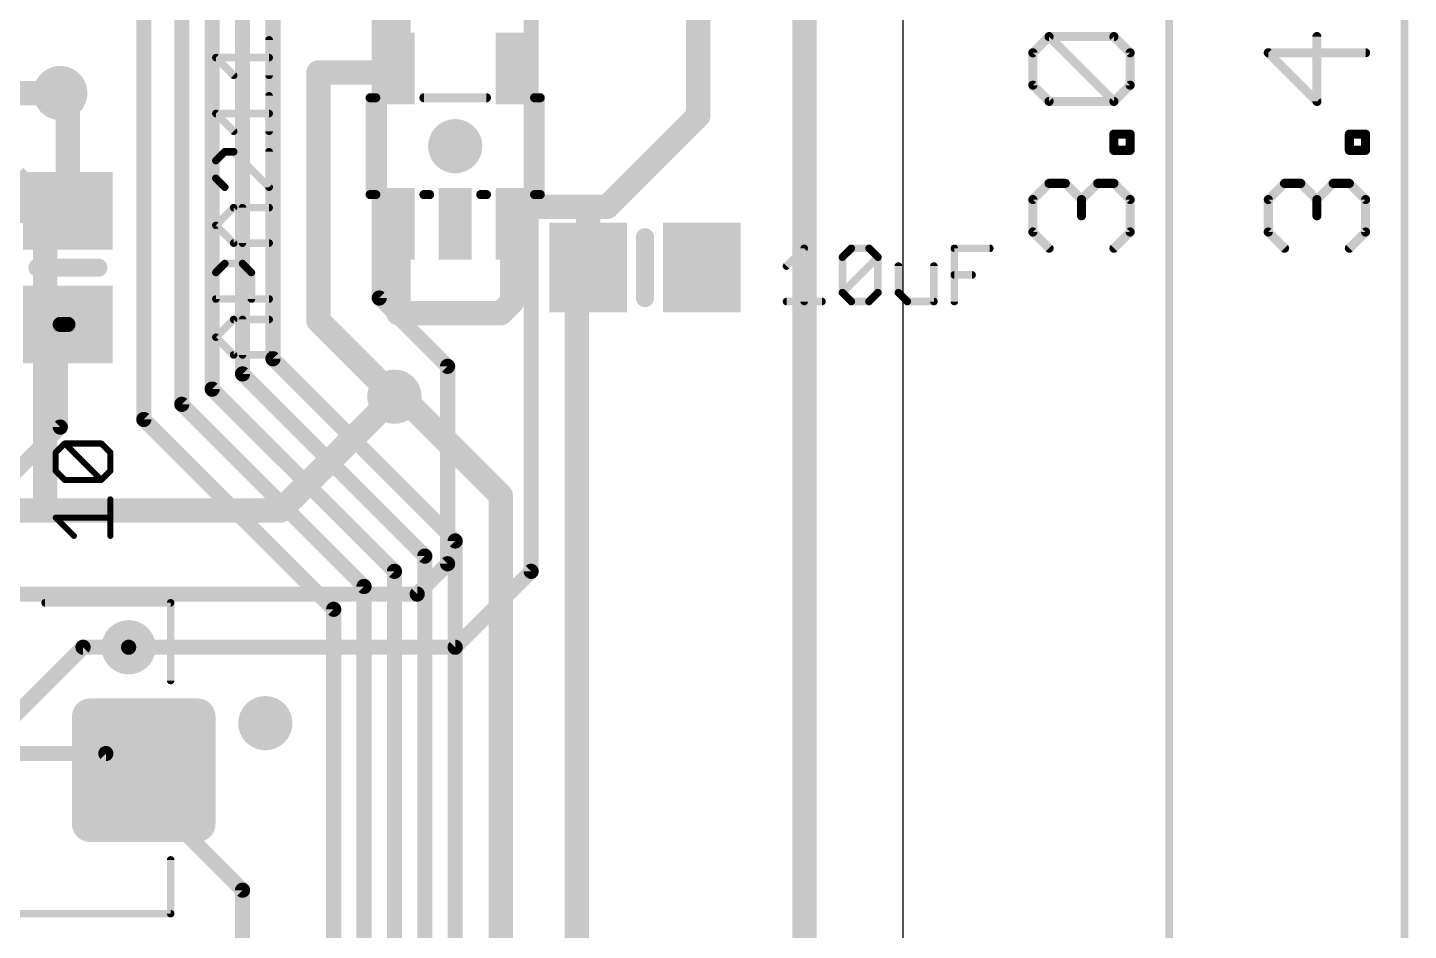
# Model space of a CAD drawing. Extents: x -42 to 37, y -47 to 54.
# Drawn here: x 12.41 to 35.5, y -12.86 to 2.24 of the extents above; entities that cross this region are included whole.
import ezdxf

# ---------------------------------------------------------------- set-up
doc = ezdxf.new("R2010")
doc.units = 0
for name, color, linetype in [('1', 12, 'CONTINUOUS'), ('16', 132, 'CONTINUOUS'), ('18', 110, 'CONTINUOUS'), ('20', 53, 'CONTINUOUS'), ('21', 40, 'CONTINUOUS'), ('27', 253, 'CONTINUOUS'), ('47', 253, 'CONTINUOUS')]:
    doc.layers.add(name, color=color, linetype=linetype)

# ---------------------------------------------------------------- blocks, each defined once
blk = doc.blocks.new('RECT')
blk.add_solid([(-0.5, -0.5), (0.5, -0.5), (-0.5, 0.5), (0.5, 0.5)])
blk = doc.blocks.new('RECT384000X384000R25')
at = {"const_width": 0.3}
blk.add_lwpolyline([(1.05, -0.9), (1.05, 0.9, 0.4142), (0.9, 1.05), (-0.9, 1.05, 0.4142), (-1.05, 0.9), (-1.05, -0.9, 0.4142), (-0.9, -1.05), (0.9, -1.05, 0.4142)], format="xyb", close=True, dxfattribs=at)
blk.add_solid([(-0.9254, -0.9254), (0.9254, -0.9254), (-0.9254, 0.9254), (0.9254, 0.9254)])
blk = doc.blocks.new('ROUNDV')
at = {"const_width": 0.5}
blk.add_lwpolyline([(0, -0.25, 1), (0, 0.25, 1), (0, -0.25)], format="xyb", dxfattribs=at)

msp = doc.modelspace()

# ---------------------------------------------------------------- linework, layer by layer
at = {"layer": '1'}
for points, const_width in [([(25.4, -43.18), (25.4, 45.085)], 0.4064), ([(23.622, 29.337), (23.622, 0.762)], 0.4064), ([(16.51, -3.302), (16.51, 6.604)], 0.254), ([(16.002, -3.556), (16.002, 5.461)], 0.254), ([(18.608, 1.554), (18.608, 4.826)], 0.4064), ([(15.494, -3.81), (15.494, 4.445)], 0.254), ([(14.986, -4.064), (14.986, 3.683)], 0.254), ([(14.351, -4.318), (14.351, 3.429)], 0.254), ([(17.272, -2.667), (17.272, 1.488)], 0.4064), ([(17.272, 1.488), (18.542, 1.488)], 0.4064), ([(18.542, 1.488), (18.608, 1.554)], 0.4064), ([(13.081, 1.016), (12.954, 1.143)], 0.4064), ([(13.081, -0.828), (13.081, 1.016)], 0.4064), ([(23.622, 0.762), (22.098, -0.762)], 0.4064), ([(13.081, -0.828), (11.176, -0.828)], 0.4064), ([(20.792, -0.762), (20.508, -1.046)], 0.4064), ([(21.717, -0.762), (20.792, -0.762)], 0.4064), ([(22.098, -0.762), (21.717, -0.762)], 0.4064), ([(21.783, -0.828), (21.717, -0.762)], 0.4064), ([(21.783, -1.778), (21.783, -0.828)], 0.4064), ([(18.608, -1.046), (18.608, -2.54)], 0.4064), ([(20.508, -2.352), (20.508, -1.046)], 0.4064), ([(21.59, -1.971), (21.783, -1.778)], 0.4064), ([(21.59, -1.971), (21.59, -31.43)], 0.4064), ([(20.32, -2.54), (20.508, -2.352)], 0.4064), ([(17.272, -2.667), (18.542, -3.937)], 0.4064), ([(18.608, -2.54), (20.32, -2.54)], 0.4064), ([(12.954, -4.445), (12.954, -2.728)], 0.254), ([(12.954, -2.728), (13.081, -2.728)], 0.254), ([(19.558, -6.35), (16.51, -3.302)], 0.254), ([(19.05, -6.604), (16.002, -3.556)], 0.254), ([(18.542, -6.858), (15.494, -3.81)], 0.254), ([(20.32, -5.588), (18.558, -3.826)], 0.4064), ([(18.558, -3.826), (18.558, -3.937)], 0.4064), ([(18.542, -3.937), (18.558, -3.937)], 0.4064), ([(18.034, -7.112), (14.986, -4.064)], 0.254), ([(11.75, -5.649), (12.954, -4.445)], 0.254), ([(17.526, -7.493), (14.351, -4.318)], 0.254), ([(20.32, -39.37), (20.32, -5.588)], 0.4064), ([(19.558, -37.592), (19.558, -6.35)], 0.254), ([(19.05, -37.084), (19.05, -6.604)], 0.254), ([(18.542, -36.83), (18.542, -6.858)], 0.254), ([(18.034, -36.322), (18.034, -7.112)], 0.254), ([(17.526, -33.02), (17.526, -7.493)], 0.254), ([(13.335, -8.128), (11.684, -9.779)], 0.254), ([(14.097, -8.128), (13.335, -8.128)], 0.254)]:
    msp.add_lwpolyline(points, dxfattribs=dict(at, const_width=const_width))
for points, const_width in [([(17.3736, 1.488, 1), (17.1704, 1.488)], 0.2032), ([(17.272, 1.5896, 1), (17.272, 1.3864)], 0.2032), ([(18.4702, 1.5598, 1), (18.6138, 1.4162)], 0.2032), ([(18.5064, 1.554, 1), (18.7096, 1.554)], 0.2032), ([(18.6798, 1.4822, 1), (18.5362, 1.6258)], 0.2032), ([(18.542, 1.3864, 1), (18.542, 1.5896)], 0.2032), ([(13.0258, 1.2148, 1), (12.8822, 1.0712)], 0.2032), ([(13.1826, 1.016, 1), (12.9794, 1.016)], 0.2032), ([(13.0092, 0.9442, 1), (13.1528, 1.0878)], 0.2032), ([(23.6938, 0.6902, 1), (23.5502, 0.8338)], 0.2032), ([(23.5204, 0.762, 1), (23.7236, 0.762)], 0.2032), ([(13.081, -0.9296, 1), (13.081, -0.7264)], 0.2032), ([(20.792, -0.6604, 1), (20.792, -0.8636)], 0.2032), ([(20.8638, -0.8338, 1), (20.7202, -0.6902)], 0.2032), ([(21.717, -0.6604, 1), (21.717, -0.8636)], 0.2032), ([(21.7888, -0.6902, 1), (21.6452, -0.8338)], 0.2032), ([(21.8846, -0.828, 1), (21.6814, -0.828)], 0.2032), ([(21.7112, -0.8998, 1), (21.8548, -0.7562)], 0.2032), ([(21.717, -0.8636, 1), (21.717, -0.6604)], 0.2032), ([(22.0262, -0.6902, 1), (22.1698, -0.8338)], 0.2032), ([(22.098, -0.8636, 1), (22.098, -0.6604)], 0.2032), ([(12.9794, -0.828, 1), (13.1826, -0.828)], 0.2032), ([(18.7096, -1.046, 1), (18.5064, -1.046)], 0.2032), ([(20.6096, -1.046, 1), (20.4064, -1.046)], 0.2032), ([(20.4362, -0.9742, 1), (20.5798, -1.1178)], 0.2032), ([(21.8548, -1.8498, 1), (21.7112, -1.7062)], 0.2032), ([(21.6916, -1.971, 1), (21.4884, -1.971)], 0.2032), ([(21.5182, -1.8992, 1), (21.6618, -2.0428)], 0.2032), ([(21.6814, -1.778, 1), (21.8846, -1.778)], 0.2032), ([(20.4064, -2.352, 1), (20.6096, -2.352)], 0.2032), ([(20.5798, -2.4238, 1), (20.4362, -2.2802)], 0.2032), ([(17.3438, -2.5952, 1), (17.2002, -2.7388)], 0.2032), ([(18.608, -2.4384, 1), (18.608, -2.6416)], 0.2032), ([(18.5064, -2.54, 1), (18.7096, -2.54)], 0.2032), ([(20.2482, -2.4682, 1), (20.3918, -2.6118)], 0.2032), ([(20.32, -2.6416, 1), (20.32, -2.4384)], 0.2032), ([(13.0175, -2.728, 1), (12.8905, -2.728)], 0.127), ([(12.954, -2.6645, 1), (12.954, -2.7915)], 0.127), ([(13.081, -2.7915, 1), (13.081, -2.6645)], 0.127), ([(17.1704, -2.667, 1), (17.3736, -2.667)], 0.2032), ([(16.5549, -3.2571, 1), (16.4651, -3.3469)], 0.127), ([(16.0469, -3.5111, 1), (15.9571, -3.6009)], 0.127), ([(16.4465, -3.302, 1), (16.5735, -3.302)], 0.127), ([(15.5389, -3.7651, 1), (15.4491, -3.8549)], 0.127), ([(15.9385, -3.556, 1), (16.0655, -3.556)], 0.127), ([(18.6596, -3.826, 1), (18.4564, -3.826)], 0.2032), ([(18.6298, -3.7542, 1), (18.4862, -3.8978)], 0.2032), ([(15.4305, -3.81, 1), (15.5575, -3.81)], 0.127), ([(18.542, -3.8354, 1), (18.542, -4.0386)], 0.2032), ([(18.4564, -3.937, 1), (18.6596, -3.937)], 0.2032), ([(18.4702, -4.0088, 1), (18.6138, -3.8652)], 0.2032), ([(18.558, -4.0386, 1), (18.558, -3.8354)], 0.2032), ([(15.0309, -4.0191, 1), (14.9411, -4.1089)], 0.127), ([(14.9225, -4.064, 1), (15.0495, -4.064)], 0.127), ([(12.8905, -4.445, 1), (13.0175, -4.445)], 0.127), ([(12.9989, -4.4899, 1), (12.9091, -4.4001)], 0.127), ([(14.3959, -4.2731, 1), (14.3061, -4.3629)], 0.127), ([(14.2875, -4.318, 1), (14.4145, -4.318)], 0.127), ([(20.4216, -5.588, 1), (20.2184, -5.588)], 0.2032), ([(20.2482, -5.6598, 1), (20.3918, -5.5162)], 0.2032), ([(19.6215, -6.35, 1), (19.4945, -6.35)], 0.127), ([(19.5131, -6.3949, 1), (19.6029, -6.3051)], 0.127), ([(19.1135, -6.604, 1), (18.9865, -6.604)], 0.127), ([(19.0051, -6.6489, 1), (19.0949, -6.5591)], 0.127), ([(18.6055, -6.858, 1), (18.4785, -6.858)], 0.127), ([(18.4971, -6.9029, 1), (18.5869, -6.8131)], 0.127), ([(18.0975, -7.112, 1), (17.9705, -7.112)], 0.127), ([(17.9891, -7.1569, 1), (18.0789, -7.0671)], 0.127), ([(17.5895, -7.493, 1), (17.4625, -7.493)], 0.127), ([(17.4811, -7.5379, 1), (17.5709, -7.4481)], 0.127), ([(13.335, -8.0645, 1), (13.335, -8.1915)], 0.127), ([(13.3799, -8.1729, 1), (13.2901, -8.0831)], 0.127), ([(14.097, -8.1915, 1), (14.097, -8.0645)], 0.127)]:
    msp.add_lwpolyline(points, format="xyb", dxfattribs=dict(at, const_width=const_width))
at = {"layer": '16'}
for points, const_width in [([(25.4, -41.402), (25.4, 44.831)], 0.4064), ([(20.828, 25.4), (20.828, -6.858)], 0.254), ([(18.288, 8.89), (18.288, -2.286)], 0.254), ([(12.954, 1.143), (12.192, 1.143)], 0.4064), ([(12.192, -0.254), (12.7, -0.762)], 0.4064), ([(12.7, -0.762), (12.7, -5.842)], 0.4064), ([(18.288, -2.286), (19.431, -3.429)], 0.254), ([(19.431, -3.429), (19.431, -6.731)], 0.254), ([(16.637, -5.842), (18.542, -3.937)], 0.4064), ([(7.112, -5.842), (12.7, -5.842)], 0.4064), ([(12.7, -5.842), (16.637, -5.842)], 0.4064), ([(19.431, -6.731), (18.923, -7.239)], 0.254), ([(19.558, -8.128), (20.828, -6.858)], 0.254), ([(18.923, -7.239), (8.255, -7.239)], 0.254), ([(14.097, -8.128), (19.558, -8.128)], 0.254), ([(13.716, -9.906), (10.668, -9.906)], 0.254), ([(16.002, -12.192), (13.716, -9.906)], 0.254), ([(16.002, -38.608), (16.002, -12.192)], 0.254)]:
    msp.add_lwpolyline(points, dxfattribs=dict(at, const_width=const_width))
for points, const_width in [([(12.954, 1.0414, 1), (12.954, 1.2446)], 0.2032), ([(12.8016, -0.762, 1), (12.5984, -0.762)], 0.2032), ([(12.6282, -0.8338, 1), (12.7718, -0.6902)], 0.2032), ([(18.3329, -2.2411, 1), (18.2431, -2.3309)], 0.127), ([(18.2245, -2.286, 1), (18.3515, -2.286)], 0.127), ([(19.4945, -3.429, 1), (19.3675, -3.429)], 0.127), ([(19.3861, -3.4739, 1), (19.4759, -3.3841)], 0.127), ([(18.6138, -4.0088, 1), (18.4702, -3.8652)], 0.2032), ([(12.7, -5.7404, 1), (12.7, -5.9436)], 0.2032), ([(12.5984, -5.842, 1), (12.8016, -5.842)], 0.2032), ([(12.7, -5.9436, 1), (12.7, -5.7404)], 0.2032), ([(16.5652, -5.7702, 1), (16.7088, -5.9138)], 0.2032), ([(16.637, -5.9436, 1), (16.637, -5.7404)], 0.2032), ([(19.3675, -6.731, 1), (19.4945, -6.731)], 0.127), ([(19.4759, -6.7759, 1), (19.3861, -6.6861)], 0.127), ([(20.7645, -6.858, 1), (20.8915, -6.858)], 0.127), ([(20.8729, -6.9029, 1), (20.7831, -6.8131)], 0.127), ([(18.8781, -7.1941, 1), (18.9679, -7.2839)], 0.127), ([(18.923, -7.3025, 1), (18.923, -7.1755)], 0.127), ([(14.097, -8.0645, 1), (14.097, -8.1915)], 0.127), ([(19.5131, -8.0831, 1), (19.6029, -8.1729)], 0.127), ([(19.558, -8.1915, 1), (19.558, -8.0645)], 0.127), ([(13.7609, -9.8611, 1), (13.6711, -9.9509)], 0.127), ([(13.716, -9.9695, 1), (13.716, -9.8425)], 0.127), ([(16.0655, -12.192, 1), (15.9385, -12.192)], 0.127), ([(15.9571, -12.2369, 1), (16.0469, -12.1471)], 0.127)]:
    msp.add_lwpolyline(points, format="xyb", dxfattribs=dict(at, const_width=const_width))
at = {"layer": '20'}
msp.add_line((27.051, -38.1), (27.051, 40.005), dxfattribs=at)
at = {"layer": '21'}
for points, const_width in [([(18.136, -0.556), (18.136, 1.064)], 0.1524), ([(18.136, 1.064), (18.23, 1.064)], 0.1524), ([(19.036, 1.064), (20.08, 1.064)], 0.1524), ([(20.886, 1.064), (20.98, 1.064)], 0.1524), ([(20.98, 1.064), (20.98, -0.556)], 0.1524), ([(18.23, -0.556), (18.136, -0.556)], 0.1524), ([(19.13, -0.556), (19.036, -0.556)], 0.1524), ([(20.08, -0.556), (19.986, -0.556)], 0.1524), ([(20.98, -0.556), (20.886, -0.556)], 0.1524), ([(22.733, -1.27), (22.733, -2.286)], 0.3048), ([(13.589, -1.778), (12.573, -1.778)], 0.3048), ([(12.7, -7.385), (14.8, -7.385)], 0.127), ([(14.8, -7.385), (14.8, -8.685)], 0.127), ([(14.8, -12.585), (14.8, -11.685)], 0.127), ([(-14.8, -12.585), (14.8, -12.585)], 0.127)]:
    msp.add_lwpolyline(points, dxfattribs=dict(at, const_width=const_width))
for points, const_width in [([(18.1741, 1.064, 1), (18.0979, 1.064)], 0.0762), ([(18.136, 1.1021, 1), (18.136, 1.0259)], 0.0762), ([(18.23, 1.0259, 1), (18.23, 1.1021)], 0.0762), ([(19.036, 1.1021, 1), (19.036, 1.0259)], 0.0762), ([(20.08, 1.0259, 1), (20.08, 1.1021)], 0.0762), ([(20.886, 1.1021, 1), (20.886, 1.0259)], 0.0762), ([(21.0181, 1.064, 1), (20.9419, 1.064)], 0.0762), ([(20.98, 1.0259, 1), (20.98, 1.1021)], 0.0762), ([(18.136, -0.5179, 1), (18.136, -0.5941)], 0.0762), ([(18.0979, -0.556, 1), (18.1741, -0.556)], 0.0762), ([(18.23, -0.5941, 1), (18.23, -0.5179)], 0.0762), ([(19.036, -0.5179, 1), (19.036, -0.5941)], 0.0762), ([(19.13, -0.5941, 1), (19.13, -0.5179)], 0.0762), ([(19.986, -0.5179, 1), (19.986, -0.5941)], 0.0762), ([(20.08, -0.5941, 1), (20.08, -0.5179)], 0.0762), ([(20.886, -0.5179, 1), (20.886, -0.5941)], 0.0762), ([(20.9419, -0.556, 1), (21.0181, -0.556)], 0.0762), ([(20.98, -0.5941, 1), (20.98, -0.5179)], 0.0762), ([(22.8092, -1.27, 1), (22.6568, -1.27)], 0.1524), ([(12.573, -1.7018, 1), (12.573, -1.8542)], 0.1524), ([(13.589, -1.8542, 1), (13.589, -1.7018)], 0.1524), ([(22.6568, -2.286, 1), (22.8092, -2.286)], 0.1524), ([(12.7, -7.3533, 1), (12.7, -7.4168)], 0.0635), ([(14.8318, -7.385, 1), (14.7683, -7.385)], 0.0635), ([(14.8, -7.4168, 1), (14.8, -7.3533)], 0.0635), ([(14.7683, -8.685, 1), (14.8318, -8.685)], 0.0635), ([(14.8318, -11.685, 1), (14.7683, -11.685)], 0.0635), ([(14.7683, -12.585, 1), (14.8318, -12.585)], 0.0635), ([(14.8, -12.6168, 1), (14.8, -12.5533)], 0.0635)]:
    msp.add_lwpolyline(points, format="xyb", dxfattribs=dict(at, const_width=const_width))
at = {"layer": '27'}
for points, const_width in [([(16.4465, 1.4391), (16.4465, 2.0323)], 0.127), ([(15.8533, 1.4391), (15.5567, 1.7357)], 0.127), ([(15.5567, 1.7357), (16.4465, 1.7357)], 0.127), ([(16.4465, 0.5036), (16.4465, 1.0967)], 0.127), ([(15.8533, 0.5036), (15.5567, 0.8002)], 0.127), ([(15.5567, 0.8002), (16.4465, 0.8002)], 0.127), ([(15.705, 0.1612), (15.5567, 0.0129)], 0.127), ([(15.5567, 0.0129), (15.5567, -0.2837)], 0.127), ([(15.8533, 0.1612), (15.705, 0.1612)], 0.127), ([(16.4465, -0.4319), (15.8533, 0.1612)], 0.127), ([(16.4465, 0.1612), (16.4465, -0.4319)], 0.127), ([(15.5567, -0.2837), (15.705, -0.4319)], 0.127), ([(15.5567, -1.0709), (15.8533, -0.7743)], 0.127), ([(15.8533, -0.7743), (16.4465, -0.7743)], 0.127), ([(16.0016, -1.3675), (16.0016, -0.7743)], 0.127), ([(15.8533, -1.3675), (15.5567, -1.0709)], 0.127), ([(16.4465, -1.3675), (15.8533, -1.3675)], 0.127), ([(25.0985, -1.7513), (25.3951, -1.4547)], 0.127), ([(25.3951, -1.4547), (25.3951, -2.3445)], 0.127), ([(26.034, -1.603), (26.1823, -1.4547)], 0.127), ([(26.034, -2.1962), (26.034, -1.603)], 0.127), ([(26.034, -2.1962), (26.6272, -1.603)], 0.127), ([(26.1823, -1.4547), (26.4789, -1.4547)], 0.127), ([(26.4789, -1.4547), (26.6272, -1.603)], 0.127), ([(26.6272, -1.603), (26.6272, -2.1962)], 0.127), ([(27.9051, -2.3445), (27.9051, -1.4547)], 0.127), ([(27.9051, -1.4547), (28.4982, -1.4547)], 0.127), ([(15.5567, -1.8581), (15.705, -1.7098)], 0.127), ([(15.5567, -2.303), (15.5567, -1.8581)], 0.127), ([(15.705, -1.7098), (16.0016, -1.7098)], 0.127), ([(16.0016, -1.7098), (16.1499, -1.8581)], 0.127), ([(16.1499, -1.8581), (16.1499, -2.303)], 0.127), ([(26.9695, -1.7513), (26.9695, -2.1962)], 0.127), ([(27.5627, -2.3445), (27.5627, -1.7513)], 0.127), ([(27.9051, -1.8996), (28.2016, -1.8996)], 0.127), ([(16.4465, -2.303), (15.5567, -2.303)], 0.127), ([(25.0985, -2.3445), (25.6917, -2.3445)], 0.127), ([(26.1823, -2.3445), (26.034, -2.1962)], 0.127), ([(26.4789, -2.3445), (26.1823, -2.3445)], 0.127), ([(26.6272, -2.1962), (26.4789, -2.3445)], 0.127), ([(26.9695, -2.1962), (27.1178, -2.3445)], 0.127), ([(27.1178, -2.3445), (27.5627, -2.3445)], 0.127), ([(15.5567, -2.9419), (15.8533, -2.6453)], 0.127), ([(15.8533, -2.6453), (16.4465, -2.6453)], 0.127), ([(16.0016, -3.2385), (16.0016, -2.6453)], 0.127), ([(15.8533, -3.2385), (15.5567, -2.9419)], 0.127), ([(16.4465, -3.2385), (15.8533, -3.2385)], 0.127), ([(12.877, -4.8721), (13.0296, -4.7196)], 0.1016), ([(12.877, -5.1772), (12.877, -4.8721)], 0.1016), ([(13.0296, -4.7196), (13.6397, -4.7196)], 0.1016), ([(13.6397, -5.3297), (13.0296, -4.7196)], 0.1016), ([(13.6397, -4.7196), (13.7922, -4.8721)], 0.1016), ([(13.7922, -4.8721), (13.7922, -5.1772)], 0.1016), ([(13.0296, -5.3297), (12.877, -5.1772)], 0.1016), ([(13.6397, -5.3297), (13.0296, -5.3297)], 0.1016), ([(13.7922, -5.1772), (13.6397, -5.3297)], 0.1016), ([(13.7922, -6.2652), (13.7922, -5.6551)], 0.1016), ([(13.1821, -6.2652), (12.877, -5.9602)], 0.1016), ([(12.877, -5.9602), (13.7922, -5.9602)], 0.1016)]:
    msp.add_lwpolyline(points, dxfattribs=dict(at, const_width=const_width))
for points, const_width in [([(16.4782, 2.0323, 1), (16.4148, 2.0323)], 0.0635), ([(15.5567, 1.7674, 1), (15.5567, 1.7039)], 0.0635), ([(15.5792, 1.7581, 1), (15.5343, 1.7132)], 0.0635), ([(16.4465, 1.7039, 1), (16.4465, 1.7674)], 0.0635), ([(15.8309, 1.4166, 1), (15.8758, 1.4615)], 0.0635), ([(16.4148, 1.4391, 1), (16.4782, 1.4391)], 0.0635), ([(16.4782, 1.0967, 1), (16.4148, 1.0967)], 0.0635), ([(15.5567, 0.8319, 1), (15.5567, 0.7684)], 0.0635), ([(15.5792, 0.8226, 1), (15.5343, 0.7777)], 0.0635), ([(16.4465, 0.7684, 1), (16.4465, 0.8319)], 0.0635), ([(15.8309, 0.4811, 1), (15.8758, 0.526)], 0.0635), ([(16.4148, 0.5036, 1), (16.4782, 0.5036)], 0.0635), ([(15.5885, 0.0129, 1), (15.525, 0.0129)], 0.0635), ([(15.5343, 0.0354, 1), (15.5792, -0.0095)], 0.0635), ([(15.705, 0.193, 1), (15.705, 0.1295)], 0.0635), ([(15.7275, 0.1388, 1), (15.6826, 0.1837)], 0.0635), ([(15.8758, 0.1837, 1), (15.8309, 0.1388)], 0.0635), ([(15.8533, 0.1295, 1), (15.8533, 0.193)], 0.0635), ([(16.4782, 0.1612, 1), (16.4148, 0.1612)], 0.0635), ([(15.5792, -0.2612, 1), (15.5343, -0.3061)], 0.0635), ([(15.525, -0.2837, 1), (15.5885, -0.2837)], 0.0635), ([(15.6826, -0.4544, 1), (15.7275, -0.4095)], 0.0635), ([(16.4148, -0.4319, 1), (16.4782, -0.4319)], 0.0635), ([(16.424, -0.4544, 1), (16.469, -0.4095)], 0.0635), ([(15.8533, -0.7425, 1), (15.8533, -0.806)], 0.0635), ([(15.8758, -0.7967, 1), (15.8309, -0.7518)], 0.0635), ([(16.0334, -0.7743, 1), (15.9699, -0.7743)], 0.0635), ([(16.4465, -0.806, 1), (16.4465, -0.7425)], 0.0635), ([(15.5792, -1.0484, 1), (15.5343, -1.0933)], 0.0635), ([(15.5343, -1.0484, 1), (15.5792, -1.0933)], 0.0635), ([(15.8533, -1.3357, 1), (15.8533, -1.3992)], 0.0635), ([(15.8309, -1.3899, 1), (15.8758, -1.345)], 0.0635), ([(15.9699, -1.3675, 1), (16.0334, -1.3675)], 0.0635), ([(16.4465, -1.3992, 1), (16.4465, -1.3357)], 0.0635), ([(25.4268, -1.4547, 1), (25.3633, -1.4547)], 0.0635), ([(25.4175, -1.4772, 1), (25.3726, -1.4323)], 0.0635), ([(26.0658, -1.603, 1), (26.0023, -1.603)], 0.0635), ([(26.0116, -1.5806, 1), (26.0565, -1.6255)], 0.0635), ([(26.1823, -1.423, 1), (26.1823, -1.4865)], 0.0635), ([(26.2048, -1.4772, 1), (26.1599, -1.4323)], 0.0635), ([(26.5013, -1.4323, 1), (26.4564, -1.4772)], 0.0635), ([(26.4789, -1.4865, 1), (26.4789, -1.423)], 0.0635), ([(26.6589, -1.603, 1), (26.5954, -1.603)], 0.0635), ([(26.6496, -1.6255, 1), (26.6047, -1.5806)], 0.0635), ([(26.6047, -1.6255, 1), (26.6496, -1.5806)], 0.0635), ([(27.9368, -1.4547, 1), (27.8733, -1.4547)], 0.0635), ([(27.9051, -1.423, 1), (27.9051, -1.4865)], 0.0635), ([(28.4982, -1.4865, 1), (28.4982, -1.423)], 0.0635), ([(15.5885, -1.8581, 1), (15.525, -1.8581)], 0.0635), ([(15.5343, -1.8357, 1), (15.5792, -1.8806)], 0.0635), ([(15.705, -1.6781, 1), (15.705, -1.7416)], 0.0635), ([(15.7275, -1.7323, 1), (15.6826, -1.6874)], 0.0635), ([(16.0241, -1.6874, 1), (15.9792, -1.7323)], 0.0635), ([(16.0016, -1.7416, 1), (16.0016, -1.6781)], 0.0635), ([(16.1817, -1.8581, 1), (16.1182, -1.8581)], 0.0635), ([(16.1275, -1.8806, 1), (16.1724, -1.8357)], 0.0635), ([(25.076, -1.7289, 1), (25.121, -1.7738)], 0.0635), ([(27.0013, -1.7513, 1), (26.9378, -1.7513)], 0.0635), ([(27.5945, -1.7513, 1), (27.531, -1.7513)], 0.0635), ([(27.9051, -1.8679, 1), (27.9051, -1.9314)], 0.0635), ([(28.2016, -1.9314, 1), (28.2016, -1.8679)], 0.0635), ([(15.5567, -2.2712, 1), (15.5567, -2.3347)], 0.0635), ([(15.525, -2.303, 1), (15.5885, -2.303)], 0.0635), ([(16.1182, -2.303, 1), (16.1817, -2.303)], 0.0635), ([(16.4465, -2.3347, 1), (16.4465, -2.2712)], 0.0635), ([(25.0985, -2.3127, 1), (25.0985, -2.3763)], 0.0635), ([(25.6917, -2.3763, 1), (25.6917, -2.3127)], 0.0635), ([(26.0565, -2.1738, 1), (26.0116, -2.2187)], 0.0635), ([(26.0116, -2.1738, 1), (26.0565, -2.2187)], 0.0635), ([(26.0023, -2.1962, 1), (26.0658, -2.1962)], 0.0635), ([(26.1823, -2.3127, 1), (26.1823, -2.3763)], 0.0635), ([(26.1599, -2.367, 1), (26.2048, -2.322)], 0.0635), ([(26.4564, -2.322, 1), (26.5013, -2.367)], 0.0635), ([(26.4789, -2.3763, 1), (26.4789, -2.3127)], 0.0635), ([(26.5954, -2.1962, 1), (26.6589, -2.1962)], 0.0635), ([(26.6496, -2.2187, 1), (26.6047, -2.1738)], 0.0635), ([(26.9378, -2.1962, 1), (27.0013, -2.1962)], 0.0635), ([(26.992, -2.1738, 1), (26.9471, -2.2187)], 0.0635), ([(27.1178, -2.3127, 1), (27.1178, -2.3763)], 0.0635), ([(27.0954, -2.367, 1), (27.1403, -2.322)], 0.0635), ([(27.5627, -2.3763, 1), (27.5627, -2.3127)], 0.0635), ([(25.3633, -2.3445, 1), (25.4268, -2.3445)], 0.0635), ([(27.531, -2.3445, 1), (27.5945, -2.3445)], 0.0635), ([(27.8733, -2.3445, 1), (27.9368, -2.3445)], 0.0635), ([(15.8533, -2.6136, 1), (15.8533, -2.6771)], 0.0635), ([(15.8758, -2.6678, 1), (15.8309, -2.6229)], 0.0635), ([(16.0334, -2.6453, 1), (15.9699, -2.6453)], 0.0635), ([(16.4465, -2.6771, 1), (16.4465, -2.6136)], 0.0635), ([(15.5792, -2.9195, 1), (15.5343, -2.9644)], 0.0635), ([(15.5343, -2.9195, 1), (15.5792, -2.9644)], 0.0635), ([(15.8533, -3.2067, 1), (15.8533, -3.2703)], 0.0635), ([(15.8309, -3.261, 1), (15.8758, -3.216)], 0.0635), ([(15.9699, -3.2385, 1), (16.0334, -3.2385)], 0.0635), ([(16.4465, -3.2703, 1), (16.4465, -3.2067)], 0.0635), ([(12.9024, -4.8721, 1), (12.8516, -4.8721)], 0.0508), ([(12.8591, -4.8542, 1), (12.895, -4.8901)], 0.0508), ([(13.0475, -4.7016, 1), (13.0116, -4.7376)], 0.0508), ([(13.0296, -4.6942, 1), (13.0296, -4.745)], 0.0508), ([(13.0475, -4.7376, 1), (13.0116, -4.7016)], 0.0508), ([(13.6576, -4.7016, 1), (13.6217, -4.7376)], 0.0508), ([(13.6397, -4.745, 1), (13.6397, -4.6942)], 0.0508), ([(13.8176, -4.8721, 1), (13.7668, -4.8721)], 0.0508), ([(13.7742, -4.8901, 1), (13.8102, -4.8542)], 0.0508), ([(12.895, -5.1592, 1), (12.8591, -5.1952)], 0.0508), ([(12.8516, -5.1772, 1), (12.9024, -5.1772)], 0.0508), ([(13.0296, -5.3043, 1), (13.0296, -5.3551)], 0.0508), ([(13.0116, -5.3477, 1), (13.0475, -5.3118)], 0.0508), ([(13.6217, -5.3118, 1), (13.6576, -5.3477)], 0.0508), ([(13.6217, -5.3477, 1), (13.6576, -5.3118)], 0.0508), ([(13.6397, -5.3551, 1), (13.6397, -5.3043)], 0.0508), ([(13.7668, -5.1772, 1), (13.8176, -5.1772)], 0.0508), ([(13.8102, -5.1952, 1), (13.7742, -5.1592)], 0.0508), ([(13.8176, -5.6551, 1), (13.7668, -5.6551)], 0.0508), ([(12.877, -5.9348, 1), (12.877, -5.9856)], 0.0508), ([(12.895, -5.9422, 1), (12.8591, -5.9781)], 0.0508), ([(13.7922, -5.9856, 1), (13.7922, -5.9348)], 0.0508), ([(13.1641, -6.2832, 1), (13.2, -6.2473)], 0.0508), ([(13.7668, -6.2652, 1), (13.8176, -6.2652)], 0.0508)]:
    msp.add_lwpolyline(points, format="xyb", dxfattribs=dict(at, const_width=const_width))
at = {"layer": '47'}
for points, const_width in [([(35.433, -43.115), (35.433, 45.02)], 0.13), ([(31.496, -38.035), (31.496, 39.94)], 0.13), ([(29.2183, 1.8165), (29.4895, 2.0877)], 0.1524), ([(29.4895, 2.0877), (30.5741, 2.0877)], 0.1524), ([(30.5741, 1.003), (29.4895, 2.0877)], 0.1524), ([(30.5741, 2.0877), (30.8453, 1.8165)], 0.1524), ([(33.9688, 1.003), (33.9688, 2.0877)], 0.1524), ([(29.2183, 1.2742), (29.2183, 1.8165)], 0.1524), ([(30.8453, 1.8165), (30.8453, 1.2742)], 0.1524), ([(34.7823, 1.8165), (33.1553, 1.8165)], 0.1524), ([(33.1553, 1.8165), (33.9688, 1.003)], 0.1524), ([(29.4895, 1.003), (29.2183, 1.2742)], 0.1524), ([(30.8453, 1.2742), (30.5741, 1.003)], 0.1524), ([(30.5741, 1.003), (29.4895, 1.003)], 0.1524), ([(30.5741, 0.1845), (30.5741, 0.4556)], 0.1524), ([(30.5741, 0.4556), (30.8453, 0.4556)], 0.1524), ([(30.8453, 0.4556), (30.8453, 0.1845)], 0.1524), ([(34.5111, 0.1845), (34.5111, 0.4556)], 0.1524), ([(34.5111, 0.4556), (34.7823, 0.4556)], 0.1524), ([(34.7823, 0.4556), (34.7823, 0.1845)], 0.1524), ([(30.8453, 0.1845), (30.5741, 0.1845)], 0.1524), ([(34.7823, 0.1845), (34.5111, 0.1845)], 0.1524), ([(29.2183, -0.6392), (29.4895, -0.368)], 0.1524), ([(29.4895, -0.368), (29.7606, -0.368)], 0.1524), ([(29.7606, -0.368), (30.0318, -0.6392)], 0.1524), ([(30.0318, -0.6392), (30.303, -0.368)], 0.1524), ([(30.303, -0.368), (30.5741, -0.368)], 0.1524), ([(30.5741, -0.368), (30.8453, -0.6392)], 0.1524), ([(33.1553, -0.6392), (33.4265, -0.368)], 0.1524), ([(33.4265, -0.368), (33.6976, -0.368)], 0.1524), ([(33.6976, -0.368), (33.9688, -0.6392)], 0.1524), ([(33.9688, -0.6392), (34.24, -0.368)], 0.1524), ([(34.24, -0.368), (34.5111, -0.368)], 0.1524), ([(34.5111, -0.368), (34.7823, -0.6392)], 0.1524), ([(29.2183, -1.1815), (29.2183, -0.6392)], 0.1524), ([(30.0318, -0.6392), (30.0318, -0.9104)], 0.1524), ([(30.8453, -0.6392), (30.8453, -1.1815)], 0.1524), ([(33.1553, -1.1815), (33.1553, -0.6392)], 0.1524), ([(33.9688, -0.6392), (33.9688, -0.9104)], 0.1524), ([(34.7823, -0.6392), (34.7823, -1.1815)], 0.1524), ([(29.4895, -1.4527), (29.2183, -1.1815)], 0.1524), ([(30.8453, -1.1815), (30.5741, -1.4527)], 0.1524), ([(33.4265, -1.4527), (33.1553, -1.1815)], 0.1524), ([(34.7823, -1.1815), (34.5111, -1.4527)], 0.1524)]:
    msp.add_lwpolyline(points, dxfattribs=dict(at, const_width=const_width))
at = {"layer": '47', "const_width": 0.0762}
for points in [[(29.4895, 2.1258, 1), (29.4895, 2.0496)], [(29.5164, 2.1146, 1), (29.4625, 2.0608)], [(29.5164, 2.0608, 1), (29.4625, 2.1146)], [(30.6011, 2.1146, 1), (30.5472, 2.0608)], [(30.5741, 2.0496, 1), (30.5741, 2.1258)], [(34.0069, 2.0877, 1), (33.9307, 2.0877)], [(29.2564, 1.8165, 1), (29.1802, 1.8165)], [(29.1914, 1.8435, 1), (29.2453, 1.7896)], [(30.8834, 1.8165, 1), (30.8072, 1.8165)], [(30.8184, 1.7896, 1), (30.8722, 1.8435)], [(33.1823, 1.8435, 1), (33.1284, 1.7896)], [(33.1553, 1.8546, 1), (33.1553, 1.7784)], [(34.7823, 1.7784, 1), (34.7823, 1.8546)], [(29.1802, 1.2742, 1), (29.2564, 1.2742)], [(29.2453, 1.3011, 1), (29.1914, 1.2473)], [(30.8072, 1.2742, 1), (30.8834, 1.2742)], [(30.8722, 1.2473, 1), (30.8184, 1.3011)], [(29.4895, 1.0411, 1), (29.4895, 0.9649)], [(29.4625, 0.9761, 1), (29.5164, 1.03)], [(30.5472, 1.03, 1), (30.6011, 0.9761)], [(30.5472, 0.9761, 1), (30.6011, 1.03)], [(30.5741, 0.9649, 1), (30.5741, 1.0411)], [(33.9307, 1.003, 1), (34.0069, 1.003)], [(33.9419, 0.9761, 1), (33.9957, 1.03)], [(30.6122, 0.4556, 1), (30.536, 0.4556)], [(30.5741, 0.4937, 1), (30.5741, 0.4175)], [(30.8834, 0.4556, 1), (30.8072, 0.4556)], [(30.8453, 0.4175, 1), (30.8453, 0.4937)], [(34.5492, 0.4556, 1), (34.473, 0.4556)], [(34.5111, 0.4937, 1), (34.5111, 0.4175)], [(34.8204, 0.4556, 1), (34.7442, 0.4556)], [(34.7823, 0.4175, 1), (34.7823, 0.4937)], [(30.5741, 0.2226, 1), (30.5741, 0.1464)], [(30.8453, 0.1464, 1), (30.8453, 0.2226)], [(34.5111, 0.2226, 1), (34.5111, 0.1464)], [(34.7823, 0.1464, 1), (34.7823, 0.2226)], [(30.536, 0.1845, 1), (30.6122, 0.1845)], [(30.8072, 0.1845, 1), (30.8834, 0.1845)], [(34.473, 0.1845, 1), (34.5492, 0.1845)], [(34.7442, 0.1845, 1), (34.8204, 0.1845)], [(29.4895, -0.3299, 1), (29.4895, -0.4061)], [(29.5164, -0.395, 1), (29.4625, -0.3411)], [(29.7876, -0.3411, 1), (29.7337, -0.395)], [(29.7606, -0.4061, 1), (29.7606, -0.3299)], [(30.303, -0.3299, 1), (30.303, -0.4061)], [(30.3299, -0.395, 1), (30.276, -0.3411)], [(30.6011, -0.3411, 1), (30.5472, -0.395)], [(30.5741, -0.4061, 1), (30.5741, -0.3299)], [(33.4265, -0.3299, 1), (33.4265, -0.4061)], [(33.4534, -0.395, 1), (33.3995, -0.3411)], [(33.7246, -0.3411, 1), (33.6707, -0.395)], [(33.6976, -0.4061, 1), (33.6976, -0.3299)], [(34.24, -0.3299, 1), (34.24, -0.4061)], [(34.2669, -0.395, 1), (34.213, -0.3411)], [(34.5381, -0.3411, 1), (34.4842, -0.395)], [(34.5111, -0.4061, 1), (34.5111, -0.3299)], [(29.2564, -0.6392, 1), (29.1802, -0.6392)], [(29.1914, -0.6123, 1), (29.2453, -0.6661)], [(30.0699, -0.6392, 1), (29.9937, -0.6392)], [(30.0049, -0.6123, 1), (30.0587, -0.6661)], [(30.0049, -0.6661, 1), (30.0587, -0.6123)], [(30.8834, -0.6392, 1), (30.8072, -0.6392)], [(30.8184, -0.6661, 1), (30.8722, -0.6123)], [(33.1934, -0.6392, 1), (33.1172, -0.6392)], [(33.1284, -0.6123, 1), (33.1823, -0.6661)], [(34.0069, -0.6392, 1), (33.9307, -0.6392)], [(33.9419, -0.6123, 1), (33.9957, -0.6661)], [(33.9419, -0.6661, 1), (33.9957, -0.6123)], [(34.8204, -0.6392, 1), (34.7442, -0.6392)], [(34.7554, -0.6661, 1), (34.8092, -0.6123)], [(29.9937, -0.9104, 1), (30.0699, -0.9104)], [(33.9307, -0.9104, 1), (34.0069, -0.9104)], [(29.2453, -1.1546, 1), (29.1914, -1.2085)], [(29.1802, -1.1815, 1), (29.2564, -1.1815)], [(30.8072, -1.1815, 1), (30.8834, -1.1815)], [(30.8722, -1.2085, 1), (30.8184, -1.1546)], [(33.1823, -1.1546, 1), (33.1284, -1.2085)], [(33.1172, -1.1815, 1), (33.1934, -1.1815)], [(34.7442, -1.1815, 1), (34.8204, -1.1815)], [(34.8092, -1.2085, 1), (34.7554, -1.1546)], [(29.4625, -1.4796, 1), (29.5164, -1.4257)], [(30.5472, -1.4257, 1), (30.6011, -1.4796)], [(33.3995, -1.4796, 1), (33.4534, -1.4257)], [(34.4842, -1.4257, 1), (34.5381, -1.4796)]]:
    msp.add_lwpolyline(points, format="xyb", dxfattribs=at)

# ---------------------------------------------------------------- block references
at = {"layer": '1'}
for p, xscale, yscale in [((18.608, 1.554), 0.55, 1.2), ((20.508, 1.554), 0.55, 1.2), ((18.608, -1.046), 0.55, 1.2), ((19.558, -1.046), 0.55, 1.2), ((20.508, -1.046), 0.55, 1.2), ((21.783, -1.778), 1.3, 1.5), ((23.683, -1.778), 1.3, 1.5)]:
    msp.add_blockref('RECT', p, dxfattribs=dict(at, xscale=xscale, yscale=yscale))
at = {"layer": '1', "xscale": 1.3, "yscale": 1.5, "rotation": 270}
for p in [(13.081, -0.828), (13.081, -2.728)]:
    msp.add_blockref('RECT', p, dxfattribs=at)
at = {"layer": '1'}
msp.add_blockref('RECT384000X384000R25', (14.35, -10.185), dxfattribs=at)
at = {"layer": '18', "xscale": 0.9064, "yscale": 0.9064}
for p in [(12.954, 1.143), (12.954, 1.143), (19.558, 0.254), (19.558, 0.254), (18.542, -3.937), (18.542, -3.937), (14.097, -8.128), (14.097, -8.128), (16.383, -9.398), (16.383, -9.398)]:
    msp.add_blockref('ROUNDV', p, dxfattribs=at)

doc.saveas('drawing.dxf')
